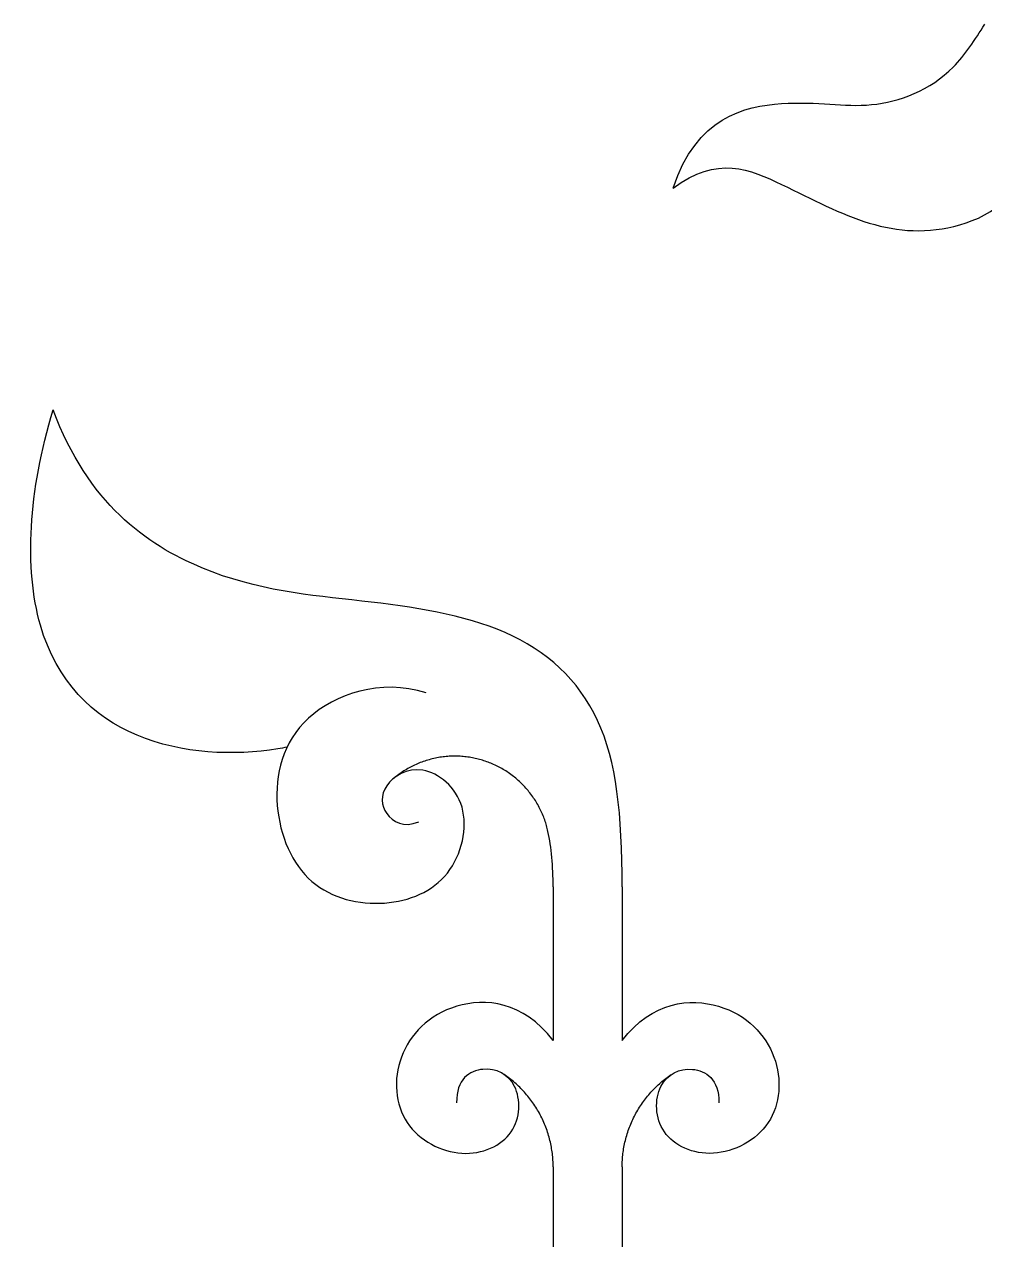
# Model space of a CAD drawing. Header units: millimetres. Extents: x -117 to 119, y -123 to 112.
# Drawn here: x -117.24 to -108.37, y 90.11 to 101.33 of the extents above; entities that cross this region are included whole.
import ezdxf

# ---------------------------------------------------------------- set-up
doc = ezdxf.new("R2010")
doc.units = ezdxf.units.MM
doc.header["$MEASUREMENT"] = 0
doc.layers.add('Layer 03', color=5, linetype='Continuous')

msp = doc.modelspace()

# ---------------------------------------------------------------- linework, layer by layer
at = {"layer": 'Layer 03'}
for p, q in [((-112.355, 93.365), (-112.355, 91.946)), ((-112.355, 90.781), (-112.355, 82.766))]:
    msp.add_line(p, q, dxfattribs=at)
for points in [[(-111.718, 93.365), (-111.718, 91.946)], [(-111.718, 90.781), (-111.718, 82.766)]]:
    msp.add_lwpolyline(points, dxfattribs=at)
for points, knots in [([(-111.247, 99.816), (-111.033, 100.472), (-110.142, 100.677), (-109.441, 100.505), (-108.727, 100.775), (-108.462, 101.187), (-108.372, 101.329)], [0, 0, 0, 0, 3.676102, 7.352205, 11.028307, 12.943154, 12.943154, 12.943154, 12.943154]), ([(-114.81, 94.656), (-114.839, 94.65), (-115.263, 94.572), (-116.27, 94.612), (-117.273, 95.587), (-117.199, 97.021), (-116.97, 97.77)], [13.937436, 13.937436, 13.937436, 13.937436, 14.278598, 19.03813, 23.797663, 28.557196, 28.557196, 28.557196, 28.557196])]:
    msp.add_open_spline(points, degree=3, knots=knots, dxfattribs=at)
for points in [[(-111.247, 99.816), (-110.842, 100.125), (-110.221, 99.851), (-109.443, 99.435), (-108.628, 99.372), (-107.975, 99.756), (-107.809, 100.447)], [(-111.718, 93.365), (-111.718, 94.038), (-111.822, 95.013), (-112.715, 95.812), (-114.112, 96.02), (-115.57, 96.137), (-116.649, 96.91), (-116.97, 97.77)], [(-113.528, 95.158), (-113.952, 95.29), (-114.787, 95.001), (-114.992, 94.098), (-114.651, 93.314), (-113.893, 93.143), (-113.252, 93.413), (-113.087, 94.163), (-113.577, 94.545), (-113.957, 94.307), (-113.938, 94.023), (-113.734, 93.908), (-113.596, 93.967)], [(-112.355, 93.365), (-112.355, 93.559), (-112.371, 93.729), (-112.403, 93.878)], [(-112.355, 91.946), (-112.634, 92.313), (-113.333, 92.369), (-113.851, 91.818), (-113.794, 91.127), (-113.184, 90.814), (-112.656, 91.057), (-112.653, 91.582), (-112.997, 91.747), (-113.251, 91.593), (-113.246, 91.371)], [(-111.718, 91.946), (-111.438, 92.313), (-110.739, 92.369), (-110.221, 91.818), (-110.278, 91.127), (-110.888, 90.814), (-111.416, 91.057), (-111.419, 91.582), (-111.075, 91.747), (-110.821, 91.593), (-110.826, 91.371)]]:
    msp.add_open_spline(points, degree=3, dxfattribs=at)
msp.add_rational_spline([(-112.403, 93.878), (-112.508, 94.365), (-112.981, 94.526), (-113.453, 94.686), (-113.833, 94.362)], [1, 0.869797383002, 1, 0.869797383002, 1], degree=2, knots=[0, 0, 0, 2.849876, 2.849876, 5.699753, 5.699753, 5.699753], dxfattribs=at)
for points in [[(-112.355, 90.781), (-112.355, 91.326), (-112.806, 91.632)], [(-111.718, 90.781), (-111.718, 91.326), (-111.266, 91.632)]]:
    msp.add_rational_spline(points, [1, 0.883531444038, 1], degree=2, dxfattribs=at)

doc.saveas('drawing.dxf')
